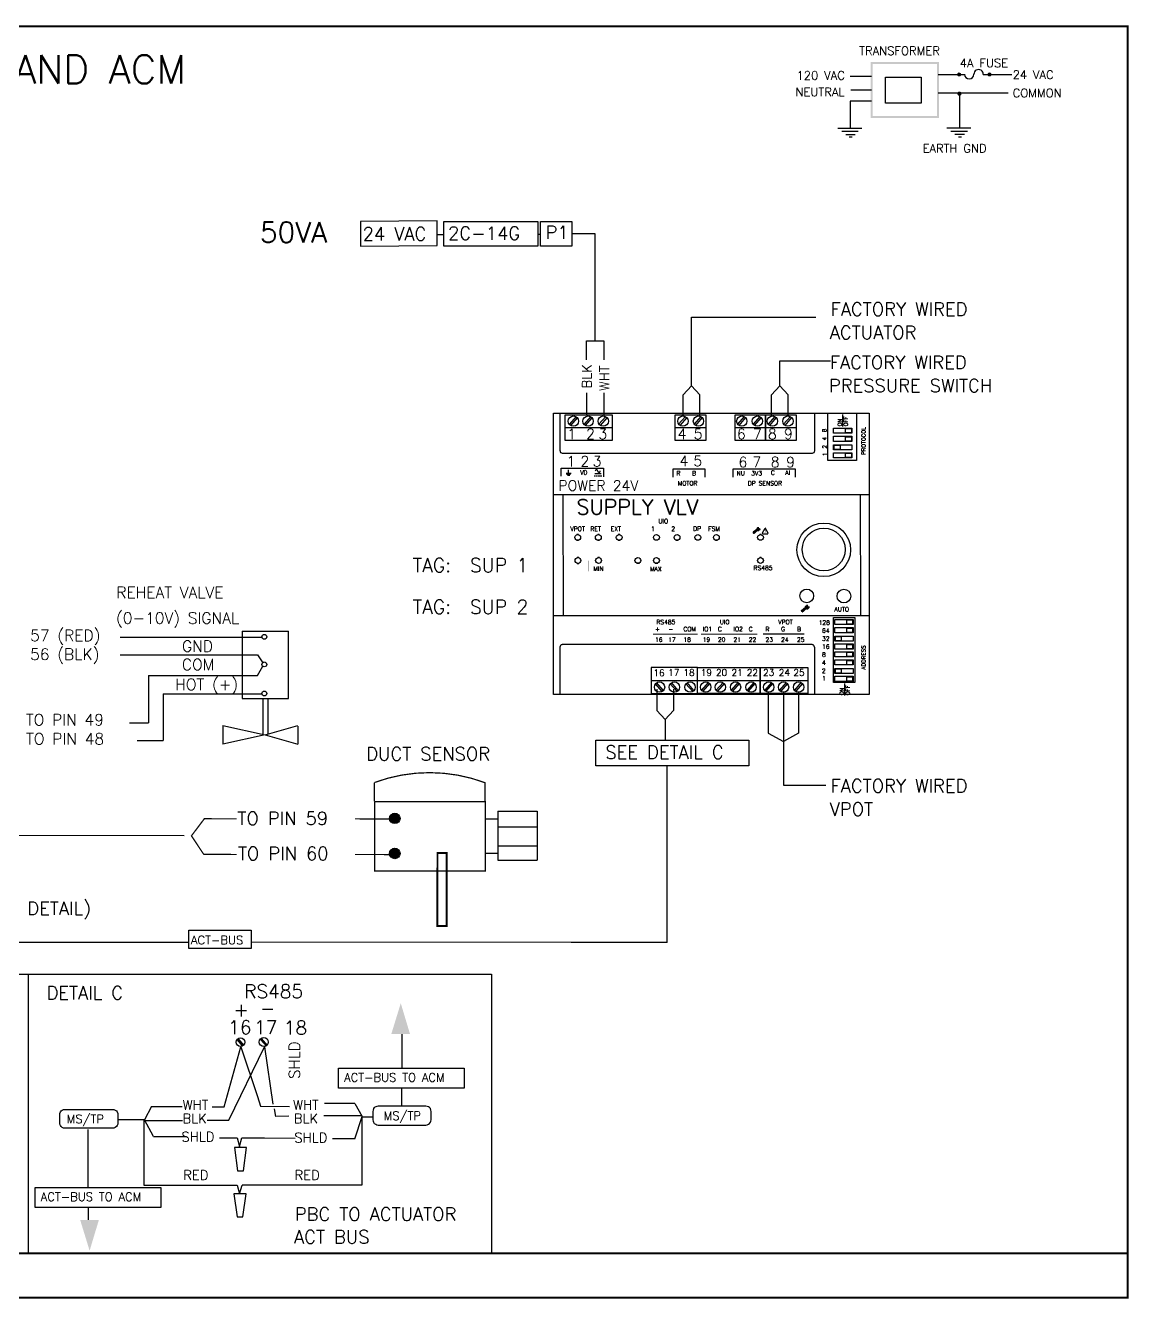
# Model space of a CAD drawing. Extents: x -251 to 1546, y 32 to 985.
# Drawn here: x 721 to 1546, y 32 to 985 of the extents above; entities that cross this region are included whole.
import ezdxf

# ---------------------------------------------------------------- set-up
doc = ezdxf.new("R2010")
doc.units = 0
doc.header["$LTSCALE"] = 96
doc.header["$MEASUREMENT"] = 0
doc.layers.get('0').update_dxf_attribs({"linetype": 'CONTINUOUS'})
for name, color, linetype in [('DUCT', 7, 'CONTINUOUS'), ('ModelB', 30, 'CONTINUOUS'), ('PBC', 7, 'CONTINUOUS'), ('ReHeat Vlv', 7, 'CONTINUOUS'), ('SUP', 7, 'CONTINUOUS')]:
    doc.layers.add(name, color=color, linetype=linetype)
doc.styles.get("Standard").update_dxf_attribs({"font": 'ROMANS'})

msp = doc.modelspace()

# ---------------------------------------------------------------- hatches: boundary and pattern name
at = {"linetype": 'Continuous', "lineweight": 25, "transparency": 33554687}
h = msp.add_hatch(color=7, dxfattribs=at)
h.paths.add_polyline_path([(1402.43, 916.93), (1354.46, 916.93), (1354.46, 955.91), (1402.43, 955.91)])
h.paths.add_polyline_path([(1404.07, 915.43), (1404.07, 957.4), (1352.81, 957.4), (1352.81, 915.43)], flags=0)
for points in [[(1420.56, 948.11), (1420.41, 948.86), (1419.81, 949.31), (1418.92, 949.61), (1418.17, 949.31), (1417.72, 948.86), (1417.42, 948.11), (1417.72, 947.36), (1418.17, 946.76), (1418.92, 946.61), (1419.81, 946.76), (1420.41, 947.36)], [(1443.35, 948.11), (1443.05, 948.86), (1442.6, 949.31), (1441.85, 949.61), (1440.95, 949.31), (1440.35, 948.86), (1440.2, 948.11), (1440.35, 947.36), (1440.95, 946.76), (1441.85, 946.61), (1442.6, 946.76), (1443.05, 947.36)], [(1420.86, 933.87), (1420.71, 934.62), (1420.11, 935.07), (1419.21, 935.37), (1418.47, 935.07), (1417.87, 934.62), (1417.72, 933.87), (1417.87, 932.97), (1418.47, 932.37), (1419.21, 932.22), (1420.11, 932.37), (1420.71, 932.97)]]:
    msp.add_hatch(color=7, dxfattribs=at).paths.add_polyline_path(points)
at = {"lineweight": 0, "transparency": 33554687}
for points in [[(1008.33, 230.23), (994.39, 230.23), (1001.44, 253.16)], [(775.62, 90.97), (761.68, 90.97), (768.72, 68.03)]]:
    msp.add_hatch(color=7, dxfattribs=at).paths.add_polyline_path(points)
at = {"layer": 'DUCT', "linetype": 'Continuous'}
h = msp.add_hatch(color=256, dxfattribs=at)
h.dxf.hatch_style = 1
h.paths.add_polyline_path([(1000.88, 391.48, 1), (993.05, 391.48, 1)])
at = {"layer": 'DUCT'}
h = msp.add_hatch(dxfattribs=at)
h.set_pattern_fill('ANSI31', color=256, scale=92.4696)
h.set_pattern_definition([(45, (-1407.198, -1054.192), (-8.173235, 8.173235), [])])
h.paths.add_polyline_path([(1000.88, 365.26, 1), (993.05, 365.26, 1)])
h = msp.add_hatch(color=256, dxfattribs=at)
h.dxf.hatch_style = 1
h.paths.add_polyline_path([(993.05, 365.26, 1), (1000.88, 365.26, 1)])
at = {"layer": 'SUP', "linetype": 'Continuous', "transparency": 33554559}
h = msp.add_hatch(color=7, dxfattribs=at)
h.paths.add_polyline_path([(1266.18, 605.08), (1266.18, 605.24), (1266.34, 605.24), (1266.34, 605.39), (1266.49, 605.39), (1266.49, 605.54), (1266.8, 605.54), (1268.34, 606.78), (1268.34, 606.93), (1268.49, 606.78), (1269.11, 606.78), (1269.88, 607.55), (1269.88, 608.01), (1269.73, 608.01), (1269.26, 607.55), (1268.65, 607.55), (1268.65, 607.7), (1268.49, 607.7), (1268.49, 608.32), (1268.65, 608.47), (1268.96, 608.63), (1269.26, 608.93), (1268.34, 608.93), (1267.88, 608.47), (1267.88, 608.32), (1267.72, 608.32), (1267.72, 607.7), (1267.57, 607.7), (1267.57, 607.55), (1267.42, 607.55), (1267.26, 607.39), (1266.95, 607.24), (1266.64, 606.93), (1266.64, 606.78), (1265.1, 605.54), (1264.95, 605.54), (1264.95, 605.24), (1265.1, 605.24), (1265.1, 605.08), (1265.26, 604.77), (1265.72, 604.77)])
h.paths.add_polyline_path([(1265.57, 605.08), (1265.41, 605.24), (1265.41, 605.54), (1265.72, 605.54), (1265.72, 605.24), (1265.57, 605.24)], flags=0)
for points in [[(1270.65, 609.4), (1270.5, 609.4), (1270.5, 604.31), (1270.65, 604.31)], [(1274.2, 607.55), (1273.73, 607.55), (1273.73, 607.09), (1273.89, 605.54), (1274.04, 605.54), (1274.2, 607.09)], [(1273.73, 604.93), (1274.2, 604.93), (1274.2, 605.24), (1273.73, 605.24)], [(1141.66, 584.28), (1141.51, 584.28), (1141.51, 576.42), (1141.66, 576.42)]]:
    msp.add_hatch(color=7, dxfattribs=at).paths.add_polyline_path(points)
h = msp.add_hatch(color=7, dxfattribs=at)
h.paths.add_polyline_path([(1301.63, 546.52), (1301.63, 546.83), (1301.78, 546.98), (1301.94, 546.98), (1301.94, 546.52)])
h.paths.add_polyline_path([(1302.09, 546.21), (1302.55, 546.52), (1302.55, 546.67), (1302.71, 546.67), (1302.86, 546.83), (1303.01, 546.83), (1303.01, 546.98), (1303.17, 546.98), (1304.86, 548.52), (1305.17, 548.52), (1305.17, 548.37), (1305.79, 548.37), (1305.94, 548.52), (1306.1, 548.52), (1306.71, 549.14), (1306.71, 549.91), (1306.41, 549.6), (1306.1, 549.45), (1306.1, 549.29), (1305.79, 549.29), (1305.63, 549.14), (1305.63, 549.29), (1305.33, 549.29), (1305.33, 549.45), (1305.17, 549.45), (1305.17, 549.76), (1305.02, 549.76), (1305.17, 549.91), (1305.17, 550.22), (1305.33, 550.22), (1305.94, 550.84), (1305.02, 550.84), (1304.4, 550.22), (1304.4, 550.06), (1304.25, 550.06), (1304.25, 549.45), (1304.09, 549.29), (1303.94, 549.29), (1303.94, 549.14), (1303.63, 548.99), (1303.48, 548.83), (1303.17, 548.68), (1303.01, 548.52), (1301.17, 546.98), (1301.17, 546.52), (1301.63, 546.06), (1301.94, 546.06)], flags=0)

# ---------------------------------------------------------------- linework, layer by layer
msp.add_line((66, 274.92), (1069.25, 274.92))
at = {"color": 7}
for p, q in [((722.76, 274.92), (722.76, 66)), ((1069.25, 274.92), (1069.25, 66)), ((1002.48, 204.54), (1002.48, 230.14)), ((894.37, 183.3), (896.58, 176.06)), ((815.07, 175.95), (838.05, 175.95)), ((896.58, 176.06), (918.16, 175.98)), ((908.12, 168.47), (906.89, 174.11)), ((967.02, 178.18), (944.32, 178.18)), ((809.67, 165.93), (789.88, 165.93)), ((809.26, 165.67), (809.26, 117.15)), ((809.82, 165.48), (838.26, 165.48)), ((917.79, 168.65), (908.12, 168.47)), ((972.36, 168.88), (943.9, 168.88)), ((972.36, 168.88), (972.36, 117.12)), ((972.47, 168.3), (980.59, 168.3)), ((816.62, 153.59), (841.3, 153.59)), ((967.12, 151.7), (950.4, 151.7)), ((809.26, 117.15), (878.97, 117.15)), ((972.36, 117.12), (882.7, 117.12)), ((767.54, 100.42), (767.54, 91.06))]:
    msp.add_line(p, q, dxfattribs=at)
at = {"color": 7, "linetype": 'Continuous'}
for p, q in [((1002.33, 176.13), (1002.33, 189.68)), ((767.48, 158.74), (767.48, 115.33))]:
    msp.add_line(p, q, dxfattribs=at)
at = {"color": 7, "lineweight": 25, "transparency": 33554687}
for p, q in [((815.07, 175.95), (809.67, 165.93)), ((967.02, 178.18), (972.51, 168.43)), ((816.62, 153.59), (809.67, 165.93)), ((967.12, 151.7), (972.51, 168.43)), ((865.81, 152.59), (878.96, 152.59)), ((878.96, 152.59), (880.73, 146.1)), ((884.15, 152.37), (899.59, 152.45)), ((899.59, 152.45), (922.46, 152.23)), ((886.08, 145.24), (877.02, 145.24)), ((877.02, 145.24), (879.38, 127.89)), ((880.73, 146.1), (882.65, 152.37)), ((882.65, 152.37), (884.15, 152.37)), ((883.72, 127.89), (886.08, 145.24)), ((879.38, 127.89), (881.75, 127.89)), ((881.75, 127.89), (883.72, 127.89)), ((878.97, 117.15), (880.73, 110.7)), ((880.73, 110.7), (882.7, 117.12)), ((885.76, 110.63), (876.7, 110.63)), ((876.7, 110.63), (879.06, 93.29)), ((883.4, 93.29), (885.76, 110.63)), ((879.06, 93.29), (883.39, 93.29))]:
    msp.add_line(p, q, dxfattribs=at)
at = {"color": 7, "linetype": 'Continuous', "lineweight": 25, "transparency": 33554687}
for points in [[(1353.56, 946.46), (1337.67, 946.46)], [(1403.32, 948.11), (1418.92, 948.11), (1422.96, 948.11)], [(1437.15, 948.11), (1441.85, 948.11), (1458.49, 948.11)], [(1353.56, 936.42), (1338.12, 936.42)], [(1403.32, 934.32), (1455.79, 934.32)], [(1353.56, 928.02), (1337.67, 928.02), (1337.67, 908.39)], [(1419.21, 932.52), (1419.21, 908.39)], [(1328.22, 907.94), (1346.21, 907.94)], [(1331.22, 905.54), (1343.66, 905.54)], [(1409.92, 908.09), (1427.91, 908.09)], [(1412.92, 905.69), (1425.36, 905.69)], [(1334.37, 903.29), (1341.26, 903.29)], [(1336.77, 901.49), (1339.02, 901.49)], [(1415.92, 903.44), (1422.96, 903.44)], [(1418.47, 901.49), (1420.71, 901.49)]]:
    msp.add_lwpolyline(points, dxfattribs=at)
msp.add_lwpolyline([(1390.58, 946.16), (1390.58, 926.52), (1363.9, 926.52), (1363.9, 946.16)], close=True, dxfattribs=at)
at = {"color": 7, "lineweight": 25, "transparency": 33554687}
for points in [[(856.64, 165.65), (872.93, 165.65), (899.43, 220.45), (905.77, 177.76)], [(860.35, 175.73), (869.33, 175.73), (881.84, 220.45), (894.37, 183.3)], [(883.34, 221.05), (879.14, 226)], [(884.24, 221.65), (879.89, 226.75)], [(900.93, 221.05), (896.43, 226)], [(901.68, 221.65), (897.33, 226.75)]]:
    msp.add_lwpolyline(points, dxfattribs=at)
for points in [[(954.85, 204.54), (1048.89, 204.54), (1048.89, 189.68), (954.85, 189.68)], [(727.97, 115.28), (822.01, 115.28), (822.01, 100.42), (727.97, 100.42)]]:
    msp.add_lwpolyline(points, close=True)
for points in [[(789.88, 163.57), (789.73, 162.67), (789.43, 161.77), (788.84, 160.87), (787.79, 160.27), (786.89, 159.82), (785.99, 159.67), (750.31, 159.67), (749.26, 159.82), (748.21, 160.27), (747.46, 160.87), (746.86, 161.77), (746.56, 162.67), (746.41, 163.57), (746.41, 169.87), (746.56, 170.77), (746.86, 171.97), (747.46, 172.71), (748.21, 173.31), (749.26, 173.61), (750.31, 173.76), (785.99, 173.76), (786.89, 173.61), (787.79, 173.31), (788.84, 172.71), (789.43, 171.97), (789.73, 170.77), (789.88, 169.87)], [(980.59, 165.94), (980.74, 165.04), (981.04, 164.14), (981.64, 163.24), (982.69, 162.64), (983.59, 162.19), (984.49, 162.04), (1020.17, 162.04), (1021.22, 162.19), (1022.27, 162.64), (1023.02, 163.24), (1023.61, 164.14), (1023.91, 165.04), (1024.06, 165.94), (1024.06, 172.23), (1023.91, 173.13), (1023.61, 174.33), (1023.02, 175.08), (1022.27, 175.68), (1021.22, 175.98), (1020.17, 176.13), (984.49, 176.13), (983.59, 175.98), (982.69, 175.68), (981.64, 175.08), (981.04, 174.33), (980.74, 173.13), (980.59, 172.23)]]:
    msp.add_lwpolyline(points, close=True, dxfattribs=at)
for centre, radius in [((881.57, 224), 3.22), ((899.01, 224.15), 3.37)]:
    msp.add_circle(centre, radius, dxfattribs=at)
at = {"color": 7, "linetype": 'Continuous', "lineweight": 25, "transparency": 33554687}
for centre, start, end in [((1426.58, 948.22), 180.00001, 359.99999), ((1433.63, 948.21), 358.31096, 179.99999)]:
    msp.add_arc(centre, 3.52, start, end, dxfattribs=at)
at = {"layer": 'DUCT'}
for p, q in [((1073.77, 390.95), (1064.29, 390.95)), ((1074.03, 396.8), (1103.38, 396.8)), ((1074.03, 396.8), (1074.03, 360.24)), ((1103.38, 396.8), (1103.38, 360.24)), ((1074.03, 385.06), (1103.38, 385.06)), ((1074.17, 365.1), (1064.29, 365.1)), ((1074.03, 371.07), (1103.38, 371.07)), ((1074.03, 360.24), (1103.38, 360.24))]:
    msp.add_line(p, q, dxfattribs=at)
at = {"layer": 'DUCT', "linetype": 'Continuous'}
msp.add_line((839.45, 378.45), (539.76, 378.81), dxfattribs=at)
at = {"layer": 'DUCT', "const_width": 0.925}
msp.add_lwpolyline([(981.75, 418.33, -0.180471), (1064.48, 418.19, 2.227928)], format="xyb", dxfattribs=at)
at = {"layer": 'DUCT', "linetype": 'Continuous', "const_width": 0.925}
for points in [[(981.75, 418.33), (981.75, 404.23)], [(854.52, 391.21), (845.12, 378.75)], [(878.72, 391.15), (854.09, 391.21)], [(992.95, 391.08), (967.13, 391.13)]]:
    msp.add_lwpolyline(points, dxfattribs=at)
at = {"layer": 'DUCT', "const_width": 0.925}
for points in [[(1064.38, 403.95), (1064.38, 418.47)], [(981.75, 403.95), (1064.64, 403.95), (1064.64, 352.13), (981.95, 352.13), (981.95, 403.95)], [(854.09, 364.56), (844.69, 378.75)], [(878.79, 364.5), (854.09, 364.56)], [(992.95, 364.43), (967.13, 364.48)]]:
    msp.add_lwpolyline(points, dxfattribs=at)
at = {"layer": 'DUCT', "color": 7, "const_width": 1.46}
msp.add_lwpolyline([(1035.83, 365.54), (1028.92, 365.54), (1028.79, 310.88), (1035.71, 310.88)], close=True, dxfattribs=at)
at = {"layer": 'DUCT', "color": 7, "lineweight": 25, "transparency": 33554687}
for centre in [(996.96, 391.48), (996.96, 365.26)]:
    msp.add_circle(centre, 3.92, dxfattribs=at)
at = {"layer": 'ModelB', "const_width": 1.5}
msp.add_lwpolyline([(66, 984), (66, 33), (1545, 33), (1545, 984)], close=True, dxfattribs=at)
msp.add_lwpolyline([(1545, 66), (411, 66), (411, 33)], dxfattribs=at)
at = {"layer": 'PBC', "color": 7}
msp.add_line((842.97, 298.59), (398.92, 298.59), dxfattribs=at)
at = {"layer": 'PBC', "color": 7, "linetype": 'Continuous', "lineweight": 25}
for points in [[(1164.62, 603.85), (1165.39, 603.85)], [(1177.88, 582.43), (1179.42, 582.43), (1178.19, 582.43)]]:
    msp.add_lwpolyline(points, close=True, dxfattribs=at)
at = {"layer": 'PBC'}
msp.add_lwpolyline([(842.97, 307.96), (889.63, 307.96), (889.63, 294.07), (842.97, 294.07)], close=True, dxfattribs=at)
at = {"layer": 'ReHeat Vlv', "color": 7}
for p, q in [((791.64, 527.12), (898.09, 527.12)), ((882.79, 531.62), (882.79, 481.07)), ((882.79, 531.62), (917.43, 531.62)), ((917.43, 481.07), (917.43, 531.62)), ((791.64, 513.96), (894.36, 513.96)), ((894.36, 513.96), (898.22, 507.9)), ((894.36, 498.5), (898.22, 505.33)), ((812.64, 498.5), (894.36, 498.5)), ((812.64, 498.5), (812.64, 462.87)), ((823.85, 484.73), (823.85, 449.86)), ((823.85, 484.73), (897.55, 484.73)), ((882.79, 481.07), (917.43, 481.07)), ((898.26, 481.07), (898.26, 454.49)), ((901.96, 481.07), (901.96, 454.49)), ((798.65, 462.87), (812.64, 462.87)), ((868.47, 460.96), (900.11, 453.96)), ((868.47, 460.96), (868.47, 446.96)), ((900.11, 453.96), (924.52, 460.96)), ((924.52, 460.56), (924.52, 446.96)), ((804.26, 449.86), (823.85, 449.86)), ((900.11, 453.96), (868.47, 446.96)), ((900.11, 453.96), (924.52, 446.96))]:
    msp.add_line(p, q, dxfattribs=at)
for centre in [(899.37, 527.36), (899.37, 506.7), (899.37, 484.91)]:
    msp.add_circle(centre, 1.83, dxfattribs=at)
at = {"layer": 'SUP', "color": 7}
for p, q in [((1146.82, 828.96), (1129.49, 828.96)), ((1146.82, 748.84), (1146.82, 828.96)), ((1028.74, 828.42), (1033.56, 828.42)), ((1103.87, 828.56), (1106.07, 828.56)), ((1128.87, 298.59), (889.63, 299))]:
    msp.add_line(p, q, dxfattribs=at)
at = {"layer": 'SUP', "color": 7, "linetype": 'Continuous'}
for p, q in [((1218.91, 715.12), (1218.91, 766.45)), ((1218.91, 766.45), (1311.94, 766.45)), ((1140.39, 734.58), (1140.39, 748.84)), ((1140.39, 748.84), (1153.25, 748.84)), ((1153.25, 748.84), (1153.25, 734.58)), ((1284.89, 715.12), (1284.89, 733.9)), ((1284.89, 733.9), (1322.9, 733.9)), ((1212.71, 708.31), (1218.91, 715.12)), ((1225.1, 708.31), (1218.91, 715.12)), ((1278.7, 708.31), (1284.89, 715.12)), ((1291.09, 708.31), (1284.89, 715.12)), ((1140.43, 709.77), (1140.43, 693.59)), ((1153.36, 709.99), (1153.36, 693.59)), ((1212.71, 692.39), (1212.71, 708.31)), ((1225.1, 692.39), (1225.1, 708.31)), ((1278.7, 692.39), (1278.7, 708.31)), ((1291.09, 692.39), (1291.09, 708.31)), ((1331.88, 693.73), (1331.88, 684.7)), ((1121.4, 647.43), (1121.4, 653.6)), ((1121.4, 653.6), (1153.19, 653.41)), ((1125.07, 649.85), (1128.92, 649.85)), ((1125.38, 649.06), (1128.3, 649.06)), ((1126.15, 648.3), (1127.83, 648.3)), ((1127, 649.85), (1127, 652.23)), ((1146.03, 647.91), (1147.09, 647.91)), ((1146.48, 649.5), (1151.35, 649.5)), ((1147.64, 647.91), (1148.7, 647.91)), ((1149.18, 647.91), (1150.24, 647.91)), ((1150.64, 647.91), (1151.7, 647.91)), ((1153.19, 653.41), (1153.19, 647.06)), ((1205.09, 646.85), (1205.09, 653.02)), ((1205.09, 653.02), (1228.92, 653.02)), ((1228.92, 653.02), (1228.92, 646.67)), ((1249.99, 646.85), (1249.99, 653.02)), ((1249.99, 653.02), (1296.33, 653.02)), ((1296.33, 653.02), (1296.33, 646.71)), ((1193.02, 488.17), (1193.02, 472.25)), ((1205.4, 488.17), (1205.4, 472.25)), ((1298.93, 485.84), (1298.93, 455.29)), ((1333.33, 492.48), (1333.33, 483.46)), ((1276.29, 485.7), (1276.29, 455.29)), ((1287.61, 485.7), (1287.61, 449.07)), ((1193.02, 472.25), (1199.21, 465.44)), ((1205.4, 472.25), (1199.21, 465.44)), ((1276.29, 455.29), (1287.61, 449.07)), ((1298.93, 455.29), (1287.61, 449.07)), ((1287.61, 449.07), (1287.61, 416.37)), ((1287.61, 416.37), (1319.48, 416.37)), ((1200.79, 298.59), (1128.87, 298.59))]:
    msp.add_line(p, q, dxfattribs=at)
at = {"layer": 'SUP'}
for p, q in [((1199.21, 465.44), (1199.21, 449.92)), ((1200.79, 298.59), (1200.79, 430.9))]:
    msp.add_line(p, q, dxfattribs=at)
at = {"layer": 'SUP', "color": 7, "transparency": 33554687}
msp.add_lwpolyline([(1028.74, 838.54), (971.31, 838.08), (971.31, 819.64), (1028.74, 820.1)], close=True, dxfattribs=at)
at = {"layer": 'SUP'}
for points in [[(1033.56, 838.16), (1103.87, 838.16), (1103.87, 819.5), (1033.56, 819.5)], [(1106.07, 838.16), (1129.38, 838.16), (1129.38, 819.5), (1106.07, 819.5)], [(1147.45, 449.92), (1261.82, 449.92), (1261.82, 430.9), (1147.45, 430.9)]]:
    msp.add_lwpolyline(points, close=True, dxfattribs=at)
at = {"layer": 'SUP', "color": 7, "linetype": 'Continuous', "lineweight": 25}
for points in [[(1351.71, 484.26), (1115.77, 484.26), (1115.77, 694.77), (1351.71, 694.77)], [(1159.54, 674.12), (1124.4, 674.12), (1124.4, 693.54), (1159.54, 693.54)], [(1229.5, 693.54), (1229.5, 674.12), (1206.7, 674.12), (1206.7, 693.54)], [(1274.35, 693.54), (1274.35, 674.12), (1251.54, 674.12), (1251.54, 693.54)], [(1297.16, 693.54), (1297.16, 674.12), (1274.35, 674.12), (1274.35, 693.54)], [(1338.92, 679.67), (1325.21, 679.67), (1325.21, 683.52), (1338.92, 683.52)], [(1338.92, 673.51), (1325.21, 673.51), (1325.21, 677.36), (1338.92, 677.36)], [(1338.46, 679.98), (1334.15, 679.98), (1334.15, 683.22), (1338.46, 683.22)], [(1338.46, 673.81), (1334.15, 673.81), (1334.15, 677.05), (1338.46, 677.05)], [(1338.92, 667.19), (1325.21, 667.19), (1325.21, 671.04), (1338.92, 671.04)], [(1329.98, 667.5), (1325.67, 667.5), (1325.67, 670.73), (1329.98, 670.73)], [(1338.92, 661.33), (1325.21, 661.33), (1325.21, 665.03), (1338.92, 665.03)], [(1338.46, 661.49), (1334.15, 661.49), (1334.15, 664.72), (1338.46, 664.72)], [(1133.65, 603.85), (1134.42, 603.85), (1133.19, 603.85)], [(1133.65, 603.85), (1134.42, 603.85)], [(1149.06, 603.85), (1149.83, 603.85), (1148.75, 603.85)], [(1149.06, 603.85), (1149.83, 603.85)], [(1164.62, 603.85), (1165.39, 603.85), (1164.16, 603.85)], [(1265.1, 605.54), (1266.64, 605.54), (1264.95, 605.54)], [(1264.95, 605.54), (1266.64, 605.54), (1266.64, 605.54)], [(1264.95, 605.54), (1266.64, 605.54), (1266.64, 605.54)], [(1264.95, 605.54), (1266.64, 605.54), (1266.64, 605.54)], [(1264.95, 605.54), (1266.64, 605.54), (1266.64, 605.54)], [(1264.95, 605.54), (1265.57, 605.54), (1265.57, 605.54)], [(1264.95, 605.54), (1265.57, 605.54), (1265.57, 605.54)], [(1264.95, 605.54), (1265.57, 605.54), (1265.57, 605.54)], [(1264.95, 605.54), (1265.57, 605.54), (1265.57, 605.54)], [(1264.95, 605.54), (1265.41, 605.54), (1265.41, 605.54)], [(1264.95, 605.54), (1265.57, 605.54), (1265.41, 605.54)], [(1264.95, 605.54), (1265.41, 605.54), (1265.41, 605.54)], [(1264.95, 605.54), (1265.41, 605.54), (1265.41, 605.54)], [(1264.95, 605.39), (1265.41, 605.39), (1265.41, 605.39)], [(1264.95, 605.39), (1265.41, 605.39), (1265.41, 605.39)], [(1264.95, 605.39), (1265.41, 605.39), (1265.41, 605.39)], [(1264.95, 605.39), (1265.41, 605.39), (1265.41, 605.39)], [(1264.95, 605.39), (1265.41, 605.39), (1265.41, 605.39)], [(1264.95, 605.39), (1265.41, 605.39), (1265.41, 605.39)], [(1264.95, 605.39), (1265.41, 605.39), (1265.41, 605.39)], [(1264.95, 605.39), (1265.41, 605.39), (1265.41, 605.39)], [(1264.95, 605.39), (1265.41, 605.39), (1265.41, 605.39)], [(1264.95, 605.39), (1265.41, 605.39), (1265.41, 605.39)], [(1264.95, 605.39), (1265.41, 605.39), (1265.41, 605.39)], [(1264.95, 605.39), (1265.41, 605.39), (1265.41, 605.39)], [(1264.95, 605.39), (1265.41, 605.39), (1265.41, 605.39)], [(1264.95, 605.39), (1265.41, 605.39), (1265.41, 605.39)], [(1264.95, 605.39), (1265.41, 605.39), (1265.41, 605.39)], [(1264.95, 605.39), (1265.41, 605.39), (1265.41, 605.39)], [(1264.95, 605.24), (1265.41, 605.24), (1265.41, 605.24)], [(1264.95, 605.24), (1265.41, 605.24), (1265.41, 605.24)], [(1264.95, 605.24), (1265.41, 605.24), (1265.41, 605.24)], [(1264.95, 605.24), (1265.41, 605.24), (1265.41, 605.24)], [(1264.95, 605.24), (1265.41, 605.24), (1265.41, 605.24)], [(1264.95, 605.24), (1265.41, 605.24), (1265.41, 605.24)], [(1264.95, 605.24), (1265.41, 605.24), (1265.41, 605.24)], [(1264.95, 605.24), (1265.41, 605.24), (1265.41, 605.24)], [(1264.95, 605.24), (1265.41, 605.24), (1265.41, 605.24)], [(1264.95, 605.24), (1265.41, 605.24), (1265.41, 605.24)], [(1264.95, 605.24), (1265.41, 605.24), (1265.1, 605.24)], [(1264.95, 605.24), (1265.41, 605.24), (1265.41, 605.24)], [(1265.1, 605.54), (1266.8, 605.54), (1266.64, 605.54)], [(1265.1, 605.24), (1265.41, 605.24), (1265.41, 605.24)], [(1265.1, 605.24), (1265.41, 605.24), (1265.41, 605.24)], [(1265.1, 605.08), (1265.57, 605.08), (1265.57, 605.08)], [(1265.1, 605.08), (1265.57, 605.08), (1265.57, 605.08)], [(1265.26, 604.77), (1265.72, 604.77), (1265.41, 604.77)], [(1265.26, 604.77), (1265.72, 604.77), (1265.72, 604.77)], [(1265.41, 604.77), (1265.72, 604.77), (1265.72, 604.77)], [(1265.41, 604.77), (1265.72, 604.77), (1265.72, 604.77)], [(1265.41, 604.77), (1265.72, 604.77), (1265.72, 604.77)], [(1265.41, 604.77), (1265.72, 604.77), (1265.72, 604.77)], [(1265.41, 604.77), (1265.72, 604.77), (1265.72, 604.77)], [(1265.41, 604.77), (1265.72, 604.77), (1265.72, 604.77)], [(1265.41, 604.77), (1265.57, 604.77), (1265.57, 604.77)], [(1265.41, 604.77), (1265.72, 604.77), (1265.57, 604.77)], [(1265.41, 604.77), (1265.57, 604.77), (1265.57, 604.77)], [(1265.41, 604.77), (1265.57, 604.77), (1265.57, 604.77)], [(1265.41, 604.77), (1265.57, 604.77), (1265.57, 604.77)], [(1265.41, 604.77), (1265.57, 604.77), (1265.57, 604.77)], [(1265.41, 604.77), (1265.57, 604.77), (1265.57, 604.77)], [(1265.41, 604.77), (1265.57, 604.77), (1265.57, 604.77)], [(1265.57, 605.54), (1266.64, 605.54), (1266.64, 605.54)], [(1265.57, 605.54), (1266.64, 605.54), (1266.64, 605.54)], [(1265.57, 605.54), (1266.64, 605.54), (1266.64, 605.54)], [(1265.57, 605.54), (1266.64, 605.54), (1266.64, 605.54)], [(1265.57, 605.54), (1266.49, 605.54), (1265.72, 605.54)], [(1265.57, 605.54), (1266.64, 605.54), (1266.49, 605.54)], [(1265.72, 605.24), (1266.18, 605.24), (1265.57, 605.24)], [(1265.57, 605.08), (1266.18, 605.08), (1266.18, 605.08)], [(1265.57, 605.08), (1266.18, 605.08), (1266.18, 605.08)], [(1265.57, 604.77), (1265.57, 604.77), (1265.57, 604.77)], [(1265.72, 605.39), (1266.49, 605.39), (1266.49, 605.39)], [(1265.72, 605.39), (1266.49, 605.39), (1266.49, 605.39)], [(1265.72, 605.39), (1266.49, 605.39), (1266.49, 605.39)], [(1265.72, 605.39), (1266.49, 605.39), (1266.49, 605.39)], [(1265.72, 605.39), (1266.49, 605.39), (1266.49, 605.39)], [(1265.72, 605.39), (1266.49, 605.39), (1266.49, 605.39)], [(1265.72, 605.39), (1266.34, 605.39), (1266.34, 605.39)], [(1265.72, 605.39), (1266.49, 605.39), (1266.34, 605.39)], [(1265.72, 605.24), (1266.34, 605.24), (1266.34, 605.24)], [(1265.72, 605.24), (1266.34, 605.24), (1266.34, 605.24)], [(1265.72, 605.24), (1266.34, 605.24), (1266.34, 605.24)], [(1265.72, 605.24), (1266.34, 605.24), (1266.34, 605.24)], [(1265.72, 605.24), (1266.18, 605.24), (1266.18, 605.24)], [(1265.72, 605.24), (1266.34, 605.24), (1266.18, 605.24)], [(1265.72, 605.24), (1266.18, 605.24), (1266.18, 605.24)], [(1265.72, 605.24), (1266.18, 605.24), (1266.18, 605.24)], [(1265.72, 605.24), (1266.18, 605.24), (1266.18, 605.24)], [(1266.64, 606.93), (1269.26, 606.93), (1269.26, 606.93)], [(1266.64, 606.93), (1269.26, 606.93), (1269.26, 606.93)], [(1267.57, 607.55), (1268.8, 607.55), (1267.42, 607.55)], [(1267.42, 607.55), (1268.8, 607.55), (1268.8, 607.55)], [(1267.42, 607.55), (1268.8, 607.55), (1268.8, 607.55)], [(1267.42, 607.55), (1268.96, 607.55), (1268.96, 607.55)], [(1267.42, 607.55), (1268.96, 607.55)], [(1267.42, 607.55), (1268.96, 607.55), (1268.96, 607.55)], [(1267.42, 607.55), (1268.96, 607.55), (1268.96, 607.55)], [(1267.42, 607.55), (1269.88, 607.55), (1269.88, 607.55)], [(1267.42, 607.55), (1269.88, 607.55), (1269.88, 607.55)], [(1267.72, 607.7), (1268.65, 607.7), (1267.57, 607.7)], [(1267.57, 607.55), (1268.65, 607.55), (1268.65, 607.55)], [(1267.57, 607.55), (1268.65, 607.55), (1268.65, 607.55)], [(1267.57, 607.55), (1268.8, 607.55)], [(1267.88, 608.32), (1268.49, 608.32), (1267.72, 608.32)], [(1267.72, 608.32), (1268.49, 608.32), (1268.49, 608.32)], [(1267.72, 608.32), (1268.49, 608.32), (1268.49, 608.32)], [(1267.72, 608.16), (1268.49, 608.16), (1268.49, 608.16)], [(1267.72, 608.16), (1268.49, 608.16), (1268.49, 608.16)], [(1267.72, 608.16), (1268.49, 608.16), (1268.49, 608.16)], [(1267.72, 608.16), (1268.49, 608.16), (1268.49, 608.16)], [(1267.72, 608.01), (1268.49, 608.01), (1268.49, 608.01)], [(1267.72, 608.01), (1268.49, 608.01), (1268.49, 608.01)], [(1267.72, 607.86), (1268.49, 607.86), (1268.49, 607.86)], [(1267.72, 607.86), (1268.49, 607.86), (1268.49, 607.86)], [(1267.72, 607.7), (1268.49, 607.7), (1268.49, 607.7)], [(1267.72, 607.7), (1268.49, 607.7), (1268.49, 607.7)], [(1267.72, 607.7), (1268.65, 607.7)], [(1267.88, 608.47), (1268.65, 608.47), (1268.65, 608.47)], [(1267.88, 608.47), (1268.65, 608.47), (1268.65, 608.47)], [(1267.88, 608.32), (1268.49, 608.32), (1268.49, 608.32)], [(1268.65, 608.93), (1269.26, 608.93), (1268.34, 608.93)], [(1268.34, 608.93), (1269.26, 608.93), (1269.26, 608.93)], [(1268.34, 608.93), (1269.26, 608.93), (1269.26, 608.93)], [(1268.49, 606.78), (1268.96, 606.78), (1268.96, 606.78)], [(1268.49, 606.78), (1269.11, 606.78), (1268.96, 606.78)], [(1268.49, 606.78), (1268.96, 606.78), (1268.65, 606.78)], [(1268.49, 606.78), (1268.96, 606.78), (1268.96, 606.78)], [(1268.8, 608.93), (1268.96, 608.93), (1268.65, 608.93)], [(1268.65, 608.93), (1268.96, 608.93), (1268.96, 608.93)], [(1268.65, 608.93), (1268.96, 608.93), (1268.96, 608.93)], [(1268.65, 608.93), (1269.26, 608.93)], [(1268.65, 606.78), (1268.96, 606.78), (1268.96, 606.78)], [(1269.11, 607.55), (1269.88, 607.55), (1268.96, 607.55)], [(1268.96, 607.55), (1269.88, 607.55), (1269.88, 607.55)], [(1268.96, 607.55), (1269.88, 607.55), (1269.88, 607.55)], [(1269.26, 607.55), (1269.88, 607.55), (1269.11, 607.55)], [(1269.11, 607.55), (1269.88, 607.55), (1269.88, 607.55)], [(1269.11, 607.55), (1269.88, 607.55), (1269.88, 607.55)], [(1269.11, 607.55), (1269.88, 607.55), (1269.88, 607.55)], [(1269.26, 607.55), (1269.88, 607.55), (1269.88, 607.55)], [(1269.88, 608.01), (1269.73, 608.01), (1269.73, 608.01)], [(1270.34, 603.85), (1271.11, 603.85), (1269.88, 603.85)], [(1270.34, 603.85), (1271.11, 603.85)], [(1133.19, 599.53), (1134.11, 599.53), (1133.65, 599.53)], [(1133.19, 599.53), (1134.42, 599.53), (1134.11, 599.53)], [(1148.75, 599.53), (1149.52, 599.53), (1149.06, 599.53)], [(1148.75, 599.53), (1149.83, 599.53), (1149.52, 599.53)], [(1164.16, 599.53), (1165.09, 599.53), (1164.62, 599.53)], [(1164.16, 599.53), (1165.39, 599.53), (1165.09, 599.53)], [(1207.47, 599.53), (1208.24, 599.53), (1207.93, 599.53)], [(1207.47, 599.53), (1208.7, 599.53), (1208.24, 599.53)], [(1236.9, 599.53), (1237.83, 599.53), (1237.36, 599.53)], [(1236.9, 599.53), (1238.13, 599.53), (1237.83, 599.53)], [(1133.65, 586.59), (1134.57, 586.59), (1133.34, 586.59)], [(1133.34, 582.27), (1134.11, 582.27), (1133.65, 582.27)], [(1133.34, 582.27), (1134.57, 582.27), (1134.11, 582.27)], [(1133.65, 586.59), (1134.57, 586.59)], [(1149.06, 586.59), (1149.98, 586.59), (1148.75, 586.59)], [(1149.06, 586.59), (1149.98, 586.59)], [(1177.88, 582.43), (1179.88, 582.43), (1179.42, 582.43)], [(1191.75, 582.43), (1193.29, 582.43), (1192.06, 582.43)], [(1191.75, 582.43), (1193.75, 582.43), (1193.29, 582.43)], [(1270.34, 586.59), (1271.11, 586.59), (1269.88, 586.59)], [(1270.34, 586.59), (1271.11, 586.59)], [(1301.17, 546.98), (1303.17, 546.98), (1303.17, 546.98)], [(1301.17, 546.98), (1303.17, 546.98), (1303.17, 546.98)], [(1301.17, 546.98), (1303.01, 546.98), (1303.01, 546.98)], [(1301.17, 546.98), (1303.17, 546.98), (1303.01, 546.98)], [(1301.17, 546.98), (1303.01, 546.98), (1303.01, 546.98)], [(1301.17, 546.98), (1303.01, 546.98), (1303.01, 546.98)], [(1301.17, 546.98), (1301.78, 546.98), (1301.78, 546.98)], [(1301.17, 546.98), (1301.78, 546.98), (1301.78, 546.98)], [(1301.17, 546.98), (1301.78, 546.98), (1301.78, 546.98)], [(1301.17, 546.98), (1301.78, 546.98), (1301.78, 546.98)], [(1301.17, 546.98), (1301.78, 546.98), (1301.78, 546.98)], [(1301.17, 546.98), (1301.78, 546.98), (1301.78, 546.98)], [(1301.17, 546.83), (1301.63, 546.83), (1301.63, 546.83)], [(1301.17, 546.83), (1301.63, 546.83), (1301.63, 546.83)], [(1301.17, 546.83), (1301.63, 546.83), (1301.63, 546.83)], [(1301.17, 546.83), (1301.63, 546.83), (1301.63, 546.83)], [(1301.17, 546.83), (1301.63, 546.83), (1301.63, 546.83)], [(1301.17, 546.83), (1301.63, 546.83), (1301.63, 546.83)], [(1301.17, 546.83), (1301.63, 546.83), (1301.63, 546.83)], [(1301.17, 546.83), (1301.63, 546.83), (1301.63, 546.83)], [(1301.17, 546.83), (1301.63, 546.83), (1301.63, 546.83)], [(1301.17, 546.83), (1301.63, 546.83), (1301.63, 546.83)], [(1301.17, 546.83), (1301.63, 546.83), (1301.63, 546.83)], [(1301.17, 546.83), (1301.63, 546.83), (1301.63, 546.83)], [(1301.17, 546.83), (1301.63, 546.83), (1301.63, 546.83)], [(1301.17, 546.83), (1301.63, 546.83), (1301.63, 546.83)], [(1301.17, 546.67), (1301.63, 546.67), (1301.63, 546.67)], [(1301.17, 546.67), (1301.63, 546.67), (1301.63, 546.67)], [(1301.17, 546.67), (1301.63, 546.67), (1301.63, 546.67)], [(1301.17, 546.67), (1301.63, 546.67), (1301.63, 546.67)], [(1301.17, 546.67), (1301.63, 546.67), (1301.63, 546.67)], [(1301.17, 546.67), (1301.63, 546.67), (1301.63, 546.67)], [(1301.17, 546.67), (1301.63, 546.67), (1301.63, 546.67)], [(1301.17, 546.67), (1301.63, 546.67), (1301.63, 546.67)], [(1301.17, 546.67), (1301.63, 546.67), (1301.63, 546.67)], [(1301.17, 546.67), (1301.63, 546.67), (1301.63, 546.67)], [(1301.17, 546.67), (1301.63, 546.67), (1301.63, 546.67)], [(1301.17, 546.67), (1301.63, 546.67), (1301.63, 546.67)], [(1301.17, 546.52), (1301.63, 546.52), (1301.63, 546.52)], [(1301.17, 546.52), (1301.63, 546.52), (1301.63, 546.52)], [(1301.17, 546.52), (1301.78, 546.52), (1301.78, 546.52)], [(1301.17, 546.52), (1301.78, 546.52)], [(1301.17, 546.52), (1301.78, 546.52), (1301.78, 546.52)], [(1301.17, 546.52), (1301.78, 546.52), (1301.78, 546.52)], [(1301.17, 546.52), (1301.78, 546.52), (1301.78, 546.52)], [(1301.17, 546.52), (1301.78, 546.52), (1301.78, 546.52)], [(1301.63, 546.06), (1301.94, 546.06), (1301.94, 546.06)], [(1301.63, 546.06), (1301.94, 546.06), (1301.94, 546.06)], [(1301.63, 546.06), (1301.94, 546.06), (1301.94, 546.06)], [(1301.63, 546.06), (1301.94, 546.06), (1301.94, 546.06)], [(1301.63, 546.06), (1301.94, 546.06), (1301.94, 546.06)], [(1301.63, 546.06), (1301.94, 546.06), (1301.94, 546.06)], [(1301.63, 546.06), (1301.94, 546.06), (1301.94, 546.06)], [(1301.63, 546.06), (1301.94, 546.06), (1301.94, 546.06)], [(1301.63, 546.06), (1301.94, 546.06), (1301.94, 546.06)], [(1301.63, 546.06), (1301.94, 546.06), (1301.94, 546.06)], [(1301.63, 546.06), (1301.78, 546.06), (1301.78, 546.06)], [(1301.63, 546.06), (1301.94, 546.06), (1301.78, 546.06)], [(1301.78, 546.98), (1303.01, 546.98), (1303.01, 546.98)], [(1301.78, 546.98), (1303.01, 546.98), (1303.01, 546.98)], [(1301.78, 546.98), (1303.01, 546.98), (1301.94, 546.98)], [(1301.78, 546.98), (1303.01, 546.98), (1303.01, 546.98)], [(1301.94, 546.52), (1302.55, 546.52), (1301.78, 546.52)], [(1301.78, 546.52), (1302.55, 546.52), (1302.55, 546.52)], [(1301.78, 546.52), (1302.55, 546.52), (1302.55, 546.52)], [(1301.78, 546.06), (1301.78, 546.06), (1301.78, 546.06)], [(1301.94, 546.83), (1302.86, 546.83), (1302.86, 546.83)], [(1301.94, 546.83), (1303.01, 546.83), (1302.86, 546.83)], [(1301.94, 546.83), (1302.86, 546.83), (1302.86, 546.83)], [(1301.94, 546.83), (1302.86, 546.83), (1302.86, 546.83)], [(1301.94, 546.83), (1302.86, 546.83), (1302.86, 546.83)], [(1301.94, 546.83), (1302.86, 546.83), (1302.86, 546.83)], [(1301.94, 546.83), (1302.86, 546.83), (1302.86, 546.83)], [(1301.94, 546.83), (1302.86, 546.83), (1302.86, 546.83)], [(1301.94, 546.67), (1302.71, 546.67), (1302.71, 546.67)], [(1301.94, 546.67), (1302.71, 546.67), (1302.71, 546.67)], [(1301.94, 546.67), (1302.71, 546.67), (1302.71, 546.67)], [(1301.94, 546.67), (1302.71, 546.67), (1302.71, 546.67)], [(1301.94, 546.67), (1302.55, 546.67), (1302.55, 546.67)], [(1301.94, 546.67), (1302.71, 546.67), (1302.55, 546.67)], [(1301.94, 546.52), (1302.55, 546.52), (1302.55, 546.52)], [(1301.94, 546.52), (1302.55, 546.52), (1302.55, 546.52)], [(1301.94, 546.52), (1302.55, 546.52), (1302.55, 546.52)], [(1301.94, 546.52), (1302.55, 546.52), (1302.55, 546.52)], [(1301.94, 546.52), (1302.55, 546.52), (1302.55, 546.52)], [(1303.01, 548.52), (1305.94, 548.52), (1305.94, 548.52)], [(1303.01, 548.52), (1306.1, 548.52), (1305.94, 548.52)], [(1303.01, 548.52), (1304.86, 548.52), (1304.86, 548.52)], [(1303.01, 548.52), (1305.02, 548.52), (1304.86, 548.52)], [(1304.09, 549.29), (1305.48, 549.29), (1303.94, 549.29)], [(1303.94, 549.29), (1305.63, 549.29), (1305.63, 549.29)], [(1303.94, 549.29), (1305.63, 549.29)], [(1303.94, 549.29), (1305.63, 549.29), (1305.63, 549.29)], [(1303.94, 549.29), (1305.63, 549.29), (1305.63, 549.29)], [(1303.94, 549.14), (1306.71, 549.14), (1306.71, 549.14)], [(1303.94, 549.14), (1306.71, 549.14), (1306.71, 549.14)], [(1304.09, 549.29), (1305.48, 549.29), (1305.48, 549.29)], [(1304.09, 549.29), (1305.48, 549.29)], [(1304.09, 549.29), (1305.48, 549.29), (1305.48, 549.29)], [(1304.4, 550.06), (1305.17, 550.06), (1304.25, 550.06)], [(1304.25, 549.91), (1305.17, 549.91), (1305.17, 549.91)], [(1304.25, 549.91), (1305.17, 549.91), (1305.17, 549.91)], [(1304.25, 549.76), (1305.17, 549.76), (1305.17, 549.76)], [(1304.25, 549.76), (1305.17, 549.76)], [(1304.25, 549.76), (1305.17, 549.76), (1305.17, 549.76)], [(1304.25, 549.76), (1305.17, 549.76), (1305.17, 549.76)], [(1304.25, 549.45), (1305.17, 549.45), (1305.17, 549.45)], [(1304.25, 549.45), (1305.17, 549.45), (1305.17, 549.45)], [(1304.25, 549.45), (1305.33, 549.45), (1305.33, 549.45)], [(1304.25, 549.45), (1305.33, 549.45)], [(1304.4, 550.22), (1305.17, 550.22), (1305.17, 550.22)], [(1304.4, 550.22), (1305.33, 550.22), (1305.17, 550.22)], [(1304.4, 550.22), (1305.17, 550.22), (1305.17, 550.22)], [(1304.4, 550.22), (1305.17, 550.22), (1305.17, 550.22)], [(1304.4, 550.06), (1305.17, 550.06), (1305.17, 550.06)], [(1305.33, 550.84), (1305.94, 550.84), (1305.02, 550.84)], [(1305.02, 550.84), (1305.94, 550.84), (1305.94, 550.84)], [(1305.02, 550.84), (1305.94, 550.84), (1305.94, 550.84)], [(1305.02, 548.52), (1305.94, 548.52), (1305.17, 548.52)], [(1305.02, 548.52), (1305.94, 548.52), (1305.94, 548.52)], [(1305.17, 548.37), (1305.63, 548.37), (1305.33, 548.37)], [(1305.17, 548.37), (1305.79, 548.37), (1305.63, 548.37)], [(1305.48, 550.84), (1305.79, 550.84), (1305.33, 550.84)], [(1305.33, 550.84), (1305.79, 550.84), (1305.79, 550.84)], [(1305.33, 550.84), (1305.79, 550.84), (1305.79, 550.84)], [(1305.33, 550.84), (1305.94, 550.84)], [(1305.33, 548.37), (1305.63, 548.37), (1305.48, 548.37)], [(1305.94, 549.29), (1306.71, 549.29), (1305.79, 549.29)], [(1306.1, 549.29), (1306.71, 549.29), (1305.94, 549.29)], [(1305.94, 549.29), (1306.71, 549.29), (1306.71, 549.29)], [(1305.94, 549.29), (1306.71, 549.29), (1306.71, 549.29)], [(1305.94, 549.29), (1306.71, 549.29), (1306.71, 549.29)], [(1306.1, 549.29), (1306.71, 549.29), (1306.71, 549.29)], [(1339.85, 536.5), (1326.13, 536.5), (1326.13, 540.36), (1339.85, 540.36)], [(1339.85, 530.34), (1326.13, 530.34), (1326.13, 534.19), (1339.85, 534.19)], [(1339.38, 536.81), (1335.07, 536.81), (1335.07, 540.05), (1339.38, 540.05)], [(1339.38, 530.65), (1335.07, 530.65), (1335.07, 533.88), (1339.38, 533.88)], [(1339.85, 524.02), (1326.13, 524.02), (1326.13, 527.87), (1339.85, 527.87)], [(1330.91, 524.33), (1326.59, 524.33), (1326.59, 527.56), (1330.91, 527.56)], [(1339.85, 518.16), (1326.13, 518.16), (1326.13, 522.02), (1339.85, 522.02)], [(1339.85, 512.46), (1326.13, 512.46), (1326.13, 516.16), (1339.85, 516.16)], [(1339.38, 518.47), (1335.07, 518.47), (1335.07, 521.71), (1339.38, 521.71)], [(1339.38, 512.62), (1335.07, 512.62), (1335.07, 515.85), (1339.38, 515.85)], [(1339.85, 506.3), (1326.13, 506.3), (1326.13, 510), (1339.85, 510)], [(1339.38, 506.45), (1335.07, 506.45), (1335.07, 509.69), (1339.38, 509.69)], [(1223.34, 485.03), (1223.34, 504.29), (1188.82, 504.29), (1188.82, 485.03)], [(1270.19, 485.03), (1223.34, 485.03), (1223.34, 504.29), (1270.19, 504.29)], [(1305.79, 485.03), (1270.19, 485.03), (1270.19, 504.29), (1305.79, 504.29)], [(1339.85, 499.98), (1326.13, 499.98), (1326.13, 503.68), (1339.85, 503.68)], [(1339.85, 493.97), (1326.13, 493.97), (1326.13, 497.82), (1339.85, 497.82)], [(1330.91, 500.13), (1326.59, 500.13), (1326.59, 503.37), (1330.91, 503.37)], [(1339.38, 494.28), (1335.07, 494.28), (1335.07, 497.51), (1339.38, 497.51)]]:
    msp.add_lwpolyline(points, close=True, dxfattribs=at)
for points in [[(1120.39, 694.77), (1120.39, 666.5)], [(1132.57, 692.15), (1127.48, 686.3)], [(1133.49, 691.23), (1128.41, 685.53)], [(1143.51, 692.15), (1138.43, 686.3)], [(1144.44, 691.23), (1139.35, 685.53)], [(1154.76, 692.15), (1149.68, 686.45)], [(1155.69, 691.38), (1150.6, 685.53)], [(1214.36, 692.15), (1209.27, 686.45)], [(1215.29, 691.38), (1210.2, 685.53)], [(1225.96, 692.15), (1220.88, 686.45)], [(1226.89, 691.38), (1221.8, 685.53)], [(1258.38, 692.15), (1253.29, 686.45)], [(1259.3, 691.38), (1254.22, 685.53)], [(1269.98, 692.15), (1264.9, 686.45)], [(1270.91, 691.38), (1265.82, 685.53)], [(1281.26, 692.15), (1276.17, 686.45)], [(1282.18, 691.38), (1277.1, 685.53)], [(1292.86, 692.15), (1287.78, 686.45)], [(1293.79, 691.38), (1288.7, 685.53)], [(1309.33, 664.81), (1309.95, 664.96), (1310.57, 665.27), (1310.87, 665.89), (1311.03, 666.5), (1311.03, 694.77)], [(1342.31, 694.77), (1342.31, 659.17), (1320.89, 659.17), (1320.89, 694.77)], [(1124.4, 683.83), (1159.54, 683.83)], [(1206.7, 683.83), (1229.5, 683.83)], [(1251.54, 683.83), (1274.35, 683.83), (1297.16, 683.83)], [(1120.55, 666.5), (1120.7, 665.89), (1121.01, 665.27), (1121.63, 664.96), (1122.24, 664.81)], [(1122.24, 664.65), (1230.12, 664.65)], [(1229.81, 664.65), (1309.33, 664.65)], [(1115.51, 633.79), (1351.45, 633.79)], [(1122.6, 633.79), (1122.86, 542.95)], [(1345.13, 633.79), (1345.4, 542.95)], [(1265.26, 604.77), (1264.95, 605.24)], [(1268.65, 608.47), (1269.26, 608.93), (1268.49, 608.93), (1268.19, 608.78), (1267.88, 608.47), (1267.72, 608.16), (1267.72, 607.7), (1265.1, 605.54), (1265.1, 605.24)], [(1269.26, 607.55), (1269.88, 608.01), (1269.88, 607.7), (1269.73, 607.24), (1269.42, 607.09), (1269.11, 606.78), (1268.8, 606.78), (1268.34, 606.93), (1265.72, 604.77), (1265.41, 604.77)], [(1268.65, 608.32), (1268.49, 608.16), (1268.49, 607.86), (1268.65, 607.7)], [(1268.49, 607.7), (1268.65, 607.7), (1268.8, 607.55), (1269.11, 607.55), (1269.26, 607.7)], [(1273.73, 608.47), (1271.73, 604.93), (1271.73, 604.77), (1271.88, 604.62)], [(1271.88, 604.47), (1276.05, 604.47)], [(1274.2, 608.63), (1273.89, 608.63)], [(1276.35, 604.93), (1274.2, 608.47)], [(1276.05, 604.62), (1276.2, 604.77), (1276.2, 604.93)], [(1351.71, 542.95), (1115.77, 542.95)], [(1301.47, 546.21), (1301.17, 546.67), (1301.17, 546.98), (1304.25, 549.45), (1304.25, 549.91), (1304.4, 550.22), (1304.71, 550.53), (1305.17, 550.84), (1305.48, 550.84), (1305.94, 550.68)], [(1301.63, 546.21), (1301.94, 546.21)], [(1306.1, 549.29), (1306.71, 549.91), (1306.71, 549.45), (1306.56, 548.99), (1306.25, 548.68), (1305.79, 548.37), (1305.48, 548.37), (1305.02, 548.52), (1301.94, 546.06)], [(1305.94, 550.84), (1305.33, 550.22), (1305.17, 550.06), (1305.17, 549.76), (1305.33, 549.6)], [(1305.17, 549.45), (1305.33, 549.45), (1305.48, 549.29), (1305.79, 549.29), (1305.94, 549.45)], [(1340.93, 541.91), (1340.93, 493.04), (1325.05, 493.04), (1325.05, 541.91), (1340.93, 541.91)], [(1122.09, 521.4), (1121.47, 521.25), (1120.86, 520.94), (1120.55, 520.32), (1120.39, 519.7), (1120.39, 484.11)], [(1201.61, 521.55), (1122.09, 521.55)], [(1309.18, 521.55), (1201.3, 521.55)], [(1310.87, 519.7), (1310.72, 520.32), (1310.41, 520.94), (1309.8, 521.25), (1309.18, 521.4)], [(1311.03, 484.11), (1311.03, 519.7)], [(1188.82, 494.74), (1211.63, 494.74), (1223.34, 494.74), (1258.48, 494.74), (1305.79, 494.74)], [(1196.99, 486.42), (1191.9, 492.12)], [(1197.91, 487.19), (1192.83, 493.04)], [(1208.08, 486.42), (1203, 492.27)], [(1209.01, 487.19), (1203.92, 493.04)], [(1219.8, 486.42), (1214.71, 492.12)], [(1220.72, 487.19), (1215.63, 493.04)], [(1231.35, 493.2), (1226.42, 487.5)], [(1232.43, 492.43), (1227.35, 486.57)], [(1242.45, 493.2), (1237.36, 487.5)], [(1243.37, 492.43), (1238.29, 486.57)], [(1253.7, 493.35), (1248.61, 487.5)], [(1254.62, 492.43), (1249.54, 486.73)], [(1265.41, 493.2), (1260.48, 487.5)], [(1266.34, 492.43), (1261.25, 486.57)], [(1278.67, 493.2), (1273.73, 487.5)], [(1279.59, 492.43), (1274.5, 486.57)], [(1289.76, 493.2), (1284.68, 487.5)], [(1290.69, 492.43), (1285.6, 486.57)], [(1301.01, 493.35), (1295.93, 487.5)], [(1301.94, 492.43), (1296.85, 486.73)]]:
    msp.add_lwpolyline(points, dxfattribs=at)
at = {"layer": 'SUP', "color": 7, "linetype": 'Continuous', "lineweight": 5}
for points in [[(1130.26, 693.54), (1131.03, 693.54)], [(1141.2, 693.54), (1140.43, 693.54)]]:
    msp.add_lwpolyline(points, dxfattribs=at)
at = {"layer": 'SUP', "color": 7, "linetype": 'Continuous', "const_width": 0.925}
for points in [[(1223.42, 529.32), (1190.19, 529.32)], [(1268.21, 529.32), (1226.01, 529.32)], [(1303.28, 529.42), (1272.42, 529.42)]]:
    msp.add_lwpolyline(points, dxfattribs=at)
at = {"layer": 'SUP', "color": 7, "linetype": 'Continuous', "lineweight": 25}
for centre, radius in [((1130.56, 688.72), 3.86), ((1141.5, 688.72), 3.86), ((1152.91, 688.72), 3.86), ((1212.51, 688.72), 3.86), ((1224.11, 688.72), 3.86), ((1256.52, 688.72), 3.86), ((1268.13, 688.72), 3.86), ((1279.4, 688.72), 3.86), ((1291.01, 688.72), 3.86), ((1317.8, 592.45), 20.04), ((1133.79, 601.7), 2.17), ((1149.2, 601.7), 2.17), ((1164.77, 601.7), 2.17), ((1192.66, 601.7), 2.17), ((1208.07, 601.7), 2.17), ((1223.64, 601.7), 2.17), ((1237.51, 601.7), 2.17), ((1270.49, 601.7), 2.17), ((1133.95, 584.44), 2.17), ((1149.36, 584.44), 2.17), ((1178.79, 584.44), 2.17), ((1192.66, 584.44), 2.17), ((1270.49, 584.44), 2.17), ((1305.12, 557.93), 5.13), ((1332.86, 557.78), 5.13), ((1194.98, 489.76), 3.86), ((1206.07, 489.76), 3.86), ((1217.79, 489.76), 3.86), ((1229.5, 489.76), 3.86), ((1240.44, 489.76), 3.86), ((1251.85, 489.76), 3.86), ((1263.4, 489.76), 3.86), ((1276.66, 489.76), 3.86), ((1287.75, 489.76), 3.86), ((1299, 489.76), 3.86)]:
    msp.add_circle(centre, radius, dxfattribs=at)
at = {"layer": 'SUP', "color": 7, "linetype": 'Continuous'}
msp.add_circle((1317.76, 592.66), 16.01, dxfattribs=at)
for centre, start, end in [((1147.86, 651.36), 359.12234, 184.17978), ((1149.74, 651.36), 179.12234, 4.17978)]:
    msp.add_arc(centre, 0.944, start, end, dxfattribs=at)

# ---------------------------------------------------------------- texts
at = {"color": 7, "linetype": 'Continuous', "lineweight": 25, "transparency": 33554687}
for s, height, p in [('TRANSFORMER', 6.3429, (1344.31, 962.62)), ('4A FUSE', 6.343, (1419.5, 953.54)), ('120 VAC', 6.343, (1297.44, 944.19)), ('24 VAC', 6.343, (1459.03, 944.73)), ('NEUTRAL', 6.343, (1296.67, 931.83)), ('COMMON', 6.343, (1459.03, 931.04)), ('EARTH GND', 6.343, (1391.69, 889.64))]:
    msp.add_text(s, height=height, dxfattribs=at).set_placement(p)
at = {"color": 7, "transparency": 33554687}
for s, height, p in [('RS485', 10.159, (884.35, 257.06)), ('DETAIL C', 9.825, (736.51, 256.1)), ('+', 10.16, (876.37, 243.37)), ('-', 10.16, (896.26, 244.51)), ('16', 10.159, (872.32, 230.08)), ('17', 10.159, (891.63, 230.08)), ('18', 10.159, (913.97, 229.79)), ('ACT-BUS TO ACM', 6.3429, (959.03, 194.47)), ('WHT', 7.195, (838.39, 173.54)), ('WHT', 7.195, (920.93, 173.54)), ('MS/TP', 6.343, (988.59, 165.81)), ('MS/TP', 6.343, (751.47, 163.44)), ('BLK', 7.195, (838.17, 163.37)), ('BLK', 7.195, (921.44, 163.37)), ('SHLD', 7.195, (837.42, 149.72)), ('SHLD', 7.195, (921.87, 149.01)), ('RED', 7.195, (838.78, 121.05)), ('RED', 7.195, (922.06, 121.05)), ('ACT-BUS TO ACM', 6.3429, (732.15, 105.21)), ('PBC TO ACTUATOR ', 9.8247, (922.18, 90.53)), ('ACT BUS', 9.825, (921.62, 73.52))]:
    msp.add_text(s, height=height, dxfattribs=at).set_placement(p)
msp.add_text('SHLD', height=8.207, rotation=90, dxfattribs=at).set_placement((925.99, 196.54))
at = {"layer": 'DUCT', "transparency": 33554687}
for s, height, p in [('DUCT SENSOR', 9.8247, (975.61, 434.86)), ('TO PIN 59', 9.825, (879.26, 386.6)), ('TO PIN 60', 9.825, (879.62, 360.27))]:
    msp.add_text(s, height=height, dxfattribs=at).set_placement(p)
at = {"layer": 'PBC', "color": 7, "transparency": 33554687}
for s, height, p in [('SUPPLY WITH PBC AND ACM', 21.3914, (437.36, 941.23)), ('(REFER TO TEMPLATE FOR DETAIL)', 9.8247, (543.17, 319.29)), ('ACT-BUS', 6.343, (844.51, 297.27))]:
    msp.add_text(s, height=height, dxfattribs=at).set_placement(p)
at = {"layer": 'ReHeat Vlv', "color": 7}
for s, height, p in [('REHEAT VALVE', 8.4594, (788.68, 556.31)), ('(0-10V) SIGNAL ', 8.4594, (788.49, 537.12)), ('57 (RED)', 8.459, (724.28, 524.13)), ('GND', 8.459, (837.86, 516.12)), ('56 (BLK)', 8.459, (724.23, 510.03)), ('COM', 8.459, (837.73, 502.38)), ('HOT (+) ', 8.459, (832.71, 487.5)), ('TO PIN 49', 8.459, (721.06, 461.04)), ('TO PIN 48', 8.459, (721.2, 446.75))]:
    msp.add_text(s, height=height, dxfattribs=at).set_placement(p)
at = {"layer": 'SUP', "color": 7, "transparency": 33554687}
for s, height, p in [('50VA', 15.401, (896.08, 822.3)), ('24 VAC', 9.825, (972.93, 823.91)), ('2C-14G', 9.825, (1036.82, 824.37)), ('P1', 9.825, (1109.79, 825.01)), ('SEE DETAIL C', 9.8247, (1154.46, 436.12))]:
    msp.add_text(s, height=height, dxfattribs=at).set_placement(p)
at = {"layer": 'SUP', "color": 7, "linetype": 'Continuous', "transparency": 33554687}
for s, height, p in [('FACTORY WIRED', 9.8247, (1322.98, 767.55)), ('ACTUATOR', 9.825, (1322.3, 750.14)), ('FACTORY WIRED', 9.8247, (1322.36, 727.76)), ('PRESSURE SWITCH', 9.8247, (1321.68, 710.36)), ('1', 7.72, (1126.01, 675.33)), (' 2', 7.721, (1134.77, 675.33)), ('3', 7.72, (1149.29, 675.33)), ('4', 7.72, (1208.5, 675.33)), ('5', 7.72, (1220.48, 675.33)), ('6', 7.72, (1252.84, 675.33)), ('7', 7.72, (1264.82, 675.33)), ('8', 7.72, (1276.04, 675.33)), ('9', 7.72, (1288.03, 675.33)), ('1', 7.72, (1125.42, 654.83)), ('2', 7.72, (1135.79, 654.83)), ('3', 7.72, (1144.95, 654.83)), ('4', 7.72, (1209.94, 655.07)), ('5', 7.72, (1220.31, 655.07)), ('6', 7.72, (1254.02, 654.25)), ('7', 7.72, (1264.39, 654.25)), ('8', 7.72, (1278.11, 654.25)), ('9', 7.72, (1289.6, 654.25)), ('V0', 3.278, (1135.63, 648.64)), ('R', 3.28, (1207.72, 648.06)), ('B', 3.28, (1219.33, 648.06)), ('NU', 3.278, (1252.62, 648.06)), ('3V3', 3.278, (1263.55, 648.06)), ('C', 3.28, (1278.25, 648.45)), ('AI', 3.278, (1289.04, 648.45)), ('POWER 24V', 7.721, (1119.26, 636.59)), ('MOTOR', 3.278, (1208.61, 640.56)), ('DP SENSOR', 3.278, (1261, 640.56)), ('SUPPLY VLV', 11.31, (1132.88, 618.87)), ('VPOT', 3.278, (1128.31, 606.51)), ('RET', 3.278, (1143.29, 606.51)), ('EXT', 3.278, (1158.46, 606.51)), ('1', 3.28, (1188.66, 606.51)), ('UIO', 3.278, (1194.12, 612.22)), ('2', 3.28, (1203.82, 606.51)), ('DP', 3.278, (1220.17, 606.69)), ('FSM', 3.278, (1231.4, 606.51)), ('TAG:  SUP 1', 10.2933, (1010.36, 575.8)), ('MIN', 3.278, (1145.46, 576.71)), ('MAX', 3.278, (1187.8, 576.53)), ('RS485', 3.278, (1265.31, 577.24)), ('TAG:  SUP 2', 10.2933, (1010.36, 544.66)), ('AUTO', 3.278, (1325.76, 546.33)), ('+', 3.28, (1191.57, 531.47)), ('RS485', 3.278, (1192.66, 536.76)), ('COM', 3.278, (1212.83, 531.47)), ('IO1', 3.278, (1227.29, 531.47)), ('C', 3.28, (1238.62, 531.47)), ('UIO', 3.278, (1240.03, 536.76)), ('IO2', 3.278, (1250.27, 531.47)), ('C', 3.28, (1261.71, 531.47)), ('R', 3.28, (1274.23, 531.47)), ('VPOT', 3.278, (1283.74, 536.76)), ('G', 3.28, (1285.89, 531.47)), ('B', 3.28, (1297.76, 531.47)), ('128', 3.278, (1313.97, 536.36)), ('64', 3.278, (1316.5, 530.34)), ('16', 3.278, (1191.57, 523.6)), ('-', 3.28, (1201.5, 531.47)), ('17', 3.278, (1201.5, 523.6)), ('18', 3.278, (1212.83, 523.6)), ('19', 3.278, (1227.29, 523.6)), ('20', 3.278, (1238.62, 523.6)), ('21', 3.278, (1250.27, 523.6)), ('22', 3.278, (1261.71, 523.6)), ('23', 3.278, (1274.23, 523.6)), ('24', 3.278, (1285.89, 523.6)), ('25', 3.278, (1297.76, 523.6)), ('32', 3.278, (1316.5, 524.32)), ('8', 3.28, (1316.5, 512.4)), ('16', 3.278, (1316.5, 518.42)), ('4', 3.28, (1316.5, 506.37)), ('16', 4.879, (1190.39, 497.93)), ('17', 4.879, (1201.5, 498.15)), ('18', 4.879, (1212.83, 498.15)), ('19', 4.879, (1225.83, 498.15)), ('20', 4.879, (1237.17, 498.15)), ('21', 4.879, (1248.82, 498.15)), ('22', 4.879, (1260.26, 498.15)), ('23', 4.879, (1272.41, 498.15)), ('24', 4.879, (1284.16, 498.15)), ('25', 4.879, (1295.12, 498.15)), ('2', 3.28, (1316.38, 500.23)), ('1', 3.28, (1316.5, 494.69)), ('FACTORY WIRED', 9.8247, (1322.93, 410.92)), ('VPOT', 9.825, (1322.26, 393.52))]:
    msp.add_text(s, height=height, dxfattribs=at).set_placement(p)
for s, height, p in [('BLK', 7.195, (1144.21, 713.13)), ('WHT', 7.195, (1157.28, 711.18)), ('ON', 3.027, (1331.3, 684.83)), ('OFF', 3.027, (1335.81, 684.83)), ('8', 3.03, (1319.78, 680.45)), ('4', 3.03, (1319.93, 674.22)), ('PROTOCOL', 3.027, (1349.06, 663.37)), ('2', 3.03, (1319.98, 668.18)), ('1', 3.03, (1320.16, 662.54)), ('ADDRESS', 3.027, (1349.06, 502.76)), ('ON', 3.027, (1332.74, 483.59)), ('OFF', 3.027, (1337.25, 483.59))]:
    msp.add_text(s, height=height, rotation=90, dxfattribs=at).set_placement(p)

doc.saveas('drawing.dxf')
